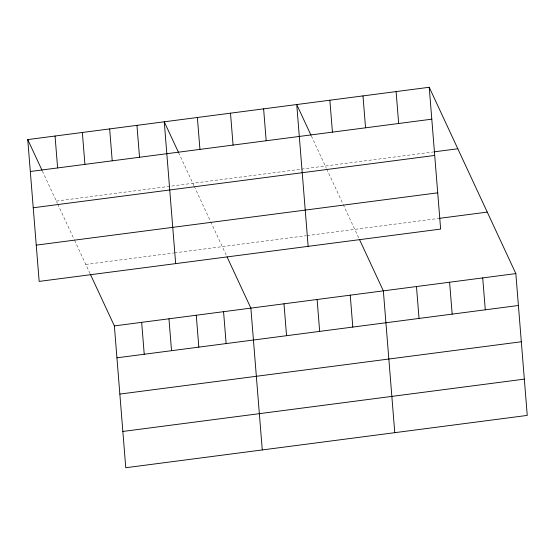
<?xml version="1.0" encoding="UTF-8"?>
<svg xmlns="http://www.w3.org/2000/svg" width="555" height="555" viewBox="0 0 555 555"><rect width="100%" height="100%" fill="white"/><g stroke="black" fill="none" stroke-linecap="round" stroke-linejoin="round"><path stroke-width="0.42" stroke-dasharray="2.77 2.08" d="M56.333 201.076L300.692 169.233M301.545 169.122L433.177 151.973M85.782 264.423L173.653 252.976M174.506 252.865L306.36 235.681M307.213 235.57L438.852 218.413M311.369 136.017L326.375 168.29M326.722 169.039L342.851 203.734M343.198 204.483L359.536 239.621M178.543 152.549L193.889 185.55M194.236 186.307L210.366 220.994M210.713 221.75L227.044 256.882M42.381 171.065L57.387 203.338M57.734 204.094L74.21 239.538M74.564 240.294L90.541 274.67"/><path stroke-width="0.83" d="M429.23 87.274L440.635 229.09L39.162 281.406L27.75 139.589L429.23 87.274L515.838 273.594L527.25 415.411L125.77 467.726L114.365 325.91L90.541 274.67M30.317 171.495L431.797 119.179M434.031 151.862L457.813 148.761M33.238 207.764L434.711 155.449M36.242 245.137L437.722 192.821M439.699 218.302L487.255 212.107M114.365 325.91L515.838 273.594M116.932 357.808L518.405 305.493M119.845 394.078L521.325 341.762M122.856 431.45L524.329 379.134M311.029 135.281L296.738 104.541L308.15 246.358M359.536 239.621L383.352 290.855L394.765 432.671M178.543 152.549L164.252 121.809L175.664 263.618M227.044 256.882L250.867 308.122L262.272 449.938M27.75 139.589L42.041 170.336M482.718 277.909L485.285 309.808M449.599 282.224L452.165 314.123M416.472 286.54L419.039 318.438M396.103 91.596L398.67 123.494M362.984 95.911L365.551 127.81M350.233 295.17L352.8 327.068M329.864 100.226L332.431 132.125M317.106 299.485L319.673 331.39M283.987 303.807L286.553 335.706M263.618 108.856L266.185 140.755M230.498 113.171L233.065 145.07M223.561 311.674L226.128 343.58M197.372 117.487L199.939 149.392M196.262 315.233L198.829 347.132M168.963 318.792L171.53 350.691M136.953 125.361L139.52 157.259M141.664 322.351L144.231 354.25M109.654 128.92L112.221 160.818M82.348 132.478L84.915 164.377M55.049 136.037L57.616 167.936"/></g></svg>
